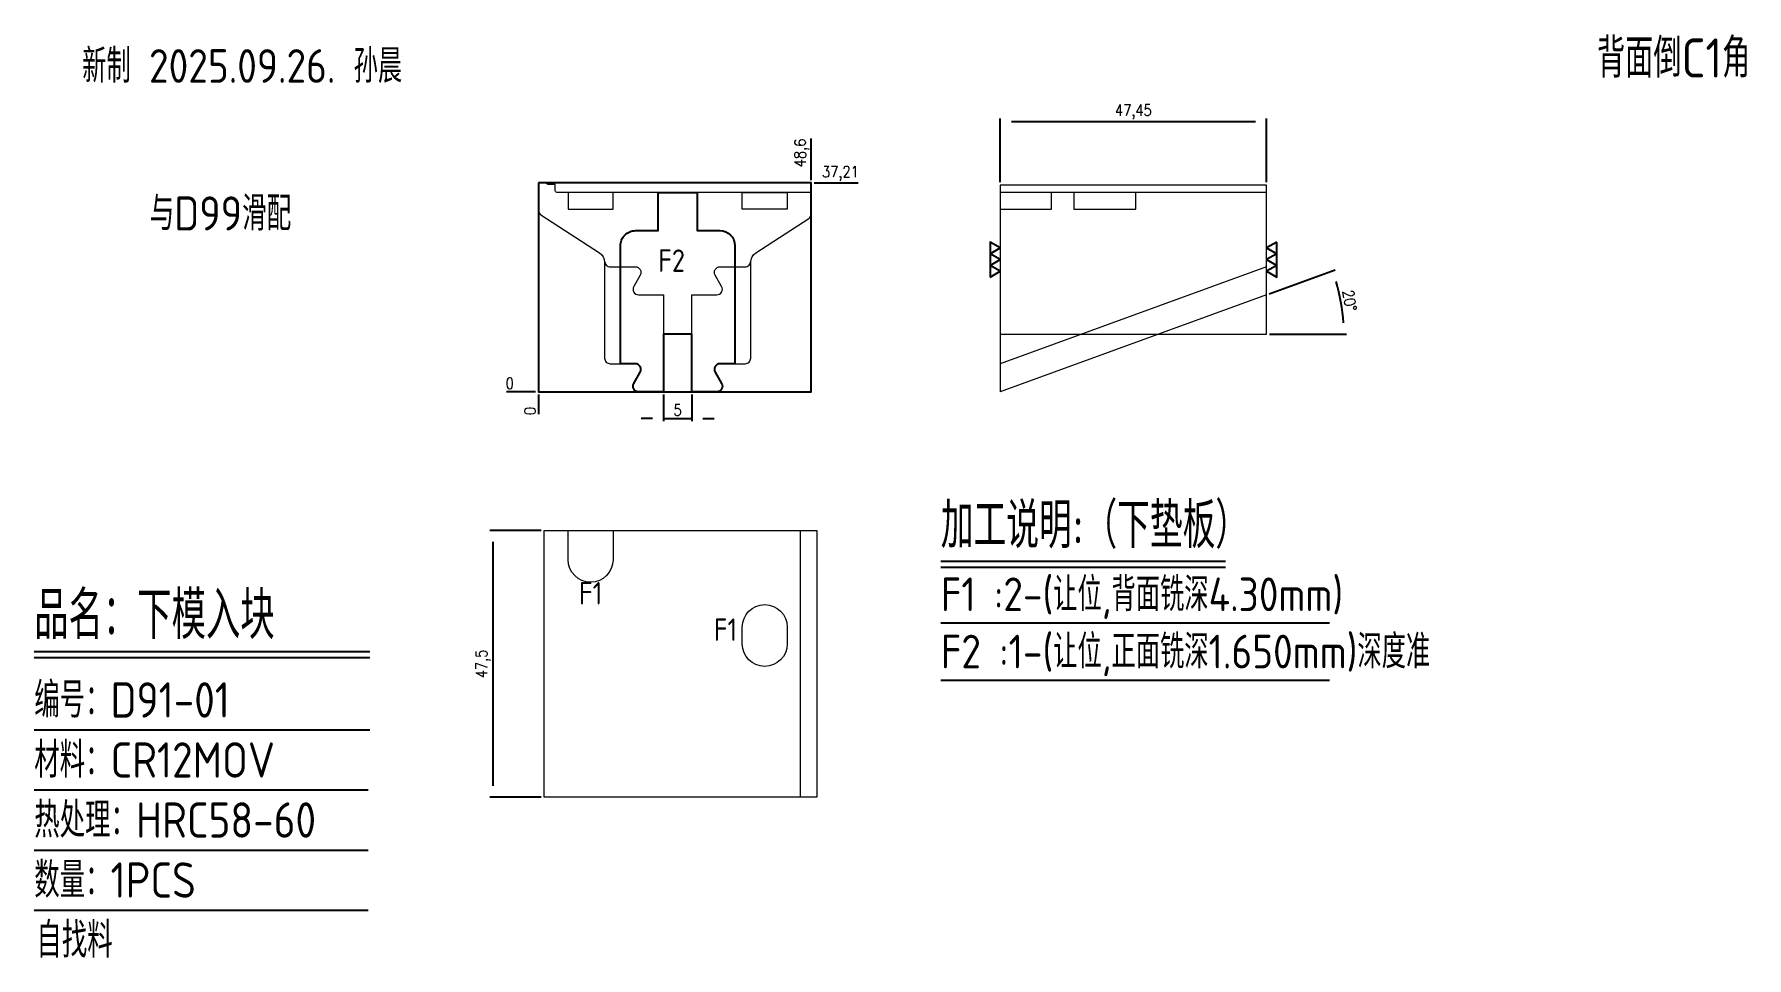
# Model space of a CAD drawing. Header units: millimetres. Extents: x 118910 to 119215, y -2648 to -2484.
import ezdxf
from ezdxf.enums import TextEntityAlignment as Align

# ---------------------------------------------------------------- set-up
doc = ezdxf.new("R2010")
doc.units = ezdxf.units.MM
doc.linetypes.add('HIDDEN', pattern=[0])
for name, color, linetype in [('DIM', 4, 'Continuous'), ('LB_P', 2, 'Continuous'), ('PRESS', 3, 'Continuous'), ('TEXT', 4, 'Continuous')]:
    doc.layers.add(name, color=color, linetype=linetype)
doc.styles.add('gbenor', font='gbenor.shx', dxfattribs={"bigfont": 'gbcbig.shx'})
doc.styles.get("Standard").update_dxf_attribs({"font": 'txt.shx', "width": 0.85, "bigfont": 'ctxt.shx'})
doc.dimstyles.new('T-2-WX', dxfattribs={"dimtxt": 2, "dimasz": 2, "dimexe": 0.5, "dimexo": 0.5, "dimgap": 0.5, "dimtad": 1, "dimtxsty": 'Standard', "dimblk": 'OPEN30', "dimcen": 0, "dimazin": 3, "dimtfac": 1, "dimtmove": 0, "dimatfit": 3, "dimldrblk": 'OPEN30', "dimlwd": -1, "dimlwe": -1})

# ---------------------------------------------------------------- blocks, each defined once
blk = doc.blocks.new('*D7579')
at = {"layer": 'Defpoints', "color": 0}
for p in [(119129.66, -2499.27), (119082.21, -2510.62), (119129.66, -2510.62)]:
    blk.add_point(p, dxfattribs=at)
at = {"layer": 'DIM', "color": 0, "linetype": 'Continuous'}
for p, q in [((119082.21, -2510.12), (119082.21, -2498.77)), ((119084.21, -2499.27), (119127.66, -2499.27)), ((119129.66, -2510.12), (119129.66, -2498.77))]:
    blk.add_line(p, q, dxfattribs=at)
at = {"layer": 'DIM', "color": 0, "insert": (119105.94, -2497.58), "char_height": 2, "attachment_point": 5}
blk.add_mtext('47,45', dxfattribs=at)
blk = doc.blocks.new('_Open30')
blk = doc.blocks.new('*D7580')
at = {"layer": 'Defpoints', "color": 0}
for p in [(119129.66, -2530.17), (119143.18, -2533.34), (119082.21, -2537.17), (119129.66, -2537.17), (119082.21, -2547.44)]:
    blk.add_point(p, dxfattribs=at)
at = {"layer": 'DIM', "color": 0, "linetype": 'Continuous'}
for p, q in [((119130.13, -2530), (119141.89, -2525.72)), ((119130.16, -2537.17), (119143.91, -2537.17))]:
    blk.add_line(p, q, dxfattribs=at)
blk.add_arc((119110.43, -2537.17), 32.98, 3.4756, 16.5244, dxfattribs=at)
at = {"layer": 'DIM', "color": 0, "insert": (119144.43, -2531.18), "char_height": 2, "attachment_point": 5, "rotation": 280}
blk.add_mtext('20%%d', dxfattribs=at)
blk = doc.blocks.new('*D7581')
at = {"layer": 'Defpoints', "color": 0}
for p in [(119000.99, -2572.16), (118991.85, -2619.66), (119000.99, -2619.66)]:
    blk.add_point(p, dxfattribs=at)
at = {"layer": 'DIM', "color": 0, "linetype": 'Continuous'}
for p, q in [((119000.49, -2572.16), (118991.35, -2572.16)), ((118991.85, -2574.16), (118991.85, -2617.66)), ((119000.49, -2619.66), (118991.35, -2619.66))]:
    blk.add_line(p, q, dxfattribs=at)
at = {"layer": 'DIM', "color": 0, "insert": (118990.16, -2595.91), "char_height": 2, "attachment_point": 5, "rotation": 90}
blk.add_mtext('47,5', dxfattribs=at)
blk = doc.blocks.new('*D7582')
at = {"layer": 'Defpoints', "color": 0}
for p in [(119022.29, -2547.44), (119027.29, -2547.44), (119027.29, -2552.2)]:
    blk.add_point(p, dxfattribs=at)
at = {"layer": 'DIM', "color": 0, "linetype": 'Continuous'}
for p, q in [((119022.29, -2547.94), (119022.29, -2552.7)), ((119027.29, -2547.94), (119027.29, -2552.7)), ((119020.29, -2552.2), (119018.29, -2552.2)), ((119022.29, -2552.2), (119027.29, -2552.2)), ((119029.29, -2552.2), (119031.29, -2552.2))]:
    blk.add_line(p, q, dxfattribs=at)
at = {"layer": 'DIM', "color": 0, "insert": (119024.79, -2550.7), "char_height": 2, "attachment_point": 5}
blk.add_mtext('5', dxfattribs=at)
blk = doc.blocks.new('*D7583')
at = {"layer": 'Defpoints', "color": 0}
for p in [(118999.99, -2547.44), (118999.99, -2547.44), (118999.99, -2549.81)]:
    blk.add_point(p, dxfattribs=at)
at = {"layer": 'DIM', "color": 0}
blk.add_line((118999.99, -2547.94), (118999.99, -2551.44), dxfattribs=at)
at = {"layer": 'DIM', "color": 0, "insert": (118998.49, -2550.88), "char_height": 2, "attachment_point": 5, "rotation": 90}
blk.add_mtext('0', dxfattribs=at)
blk = doc.blocks.new('*D7584')
at = {"layer": 'Defpoints', "color": 0}
for p in [(118995.96, -2547.44), (118999.99, -2547.44), (118999.99, -2547.44)]:
    blk.add_point(p, dxfattribs=at)
at = {"layer": 'DIM', "color": 0}
blk.add_line((118999.49, -2547.44), (118994.32, -2547.44), dxfattribs=at)
at = {"layer": 'DIM', "color": 0, "insert": (118994.89, -2545.94), "char_height": 2, "attachment_point": 5}
blk.add_mtext('0', dxfattribs=at)
blk = doc.blocks.new('*D7585')
at = {"layer": 'Defpoints', "color": 0}
for p in [(119048.59, -2510.23), (119050.12, -2510.23), (118999.99, -2547.44)]:
    blk.add_point(p, dxfattribs=at)
at = {"layer": 'DIM', "color": 0}
blk.add_line((119049.09, -2510.23), (119056.93, -2510.23), dxfattribs=at)
at = {"layer": 'DIM', "color": 0, "insert": (119053.77, -2508.54), "char_height": 2, "attachment_point": 5}
blk.add_mtext('37,21', dxfattribs=at)
blk = doc.blocks.new('*D7586')
at = {"layer": 'Defpoints', "color": 0}
for p in [(119048.59, -2507.99), (119048.59, -2510.23), (118999.99, -2547.44)]:
    blk.add_point(p, dxfattribs=at)
at = {"layer": 'DIM', "color": 0}
blk.add_line((119048.59, -2509.73), (119048.59, -2502.31), dxfattribs=at)
at = {"layer": 'DIM', "color": 0, "insert": (119046.9, -2504.9), "char_height": 2, "attachment_point": 5, "rotation": 90}
blk.add_mtext('48,6', dxfattribs=at)

msp = doc.modelspace()

# ---------------------------------------------------------------- linework, layer by layer
at = {"layer": 'DIM', "color": 4, "linetype": 'Continuous', "lineweight": 25}
for p, q in [((118910.215, -2593.69), (118969.952, -2593.69)), ((118910.215, -2594.791), (118969.952, -2594.791)), ((118910.215, -2607.687), (118969.952, -2607.687)), ((118910.215, -2618.382), (118969.692, -2618.382)), ((118910.215, -2629.077), (118969.692, -2629.077)), ((118910.215, -2639.772), (118969.692, -2639.772))]:
    msp.add_line(p, q, dxfattribs=at)
at = {"layer": 'LB_P', "linetype": 'HIDDEN', "lineweight": 15}
msp.add_line((119129.663, -2511.923), (119082.213, -2511.923), dxfattribs=at)
at = {"layer": 'LB_P', "lineweight": 15}
for p, q in [((119129.663, -2525.173), (119082.213, -2542.443)), ((119129.663, -2530.173), (119082.213, -2547.443)), ((119082.213, -2537.173), (119082.213, -2547.443)), ((119046.591, -2572.163), (119046.591, -2619.663))]:
    msp.add_line(p, q, dxfattribs=at)
at = {"layer": 'LB_P', "linetype": 'Continuous', "lineweight": 15}
msp.add_lwpolyline([(119001.711, -2510.531), (119001.191, -2510.231), (118999.991, -2510.231), (118999.991, -2510.531), (118999.991, -2515.083, 0.2539676), (119000.447, -2515.921), (119010.881, -2522.697, -0.2539676), (119011.791, -2524.375), (119011.791, -2541.443, 0.4142136), (119012.791, -2542.443), (119017.259, -2542.443, -0.5773503), (119018.125, -2543.943), (119016.971, -2545.943, 0.5773503), (119017.837, -2547.443), (119022.291, -2547.443), (119022.291, -2537.173), (119027.291, -2537.173), (119027.291, -2547.443), (119031.746, -2547.443, 0.5773503), (119032.612, -2545.943), (119031.457, -2543.943, -0.5773503), (119032.323, -2542.443), (119036.791, -2542.443, 0.4142136), (119037.791, -2541.443), (119037.791, -2524.375, -0.2539676), (119038.702, -2522.697), (119048.136, -2516.571, 0.2539676), (119048.591, -2515.732), (119048.591, -2511.921), (119003.291, -2511.921, -0.4142136), (119002.991, -2511.621), (119002.991, -2510.531)], format="xyb", close=True, dxfattribs=at)
at = {"layer": 'LB_P', "linetype": 'HIDDEN', "lineweight": 15}
for points in [[(119005.291, -2514.921), (119013.291, -2514.921), (119013.291, -2511.921), (119005.291, -2511.921)], [(119044.291, -2514.921), (119036.291, -2514.921), (119036.291, -2511.921), (119044.291, -2511.921)]]:
    msp.add_lwpolyline(points, close=True, dxfattribs=at)
at = {"layer": 'LB_P', "color": 94, "linetype": 'Continuous'}
msp.add_lwpolyline([(119034.993, -2542.443), (119032.323, -2542.443, 0.5773503), (119031.457, -2543.943), (119032.612, -2545.943, -0.5773503), (119031.746, -2547.443), (119027.291, -2547.443), (119027.291, -2537.173), (119022.291, -2537.173), (119022.291, -2547.443), (119017.837, -2547.443, -0.5773503), (119016.971, -2545.943), (119018.125, -2543.943, 0.5773503), (119017.259, -2542.443), (119014.593, -2542.443), (119014.593, -2521.434, -0.4142136), (119017.293, -2518.734), (119021.339, -2518.734), (119021.339, -2511.921), (119028.247, -2511.921), (119028.247, -2518.734), (119032.293, -2518.734, -0.4142135), (119034.993, -2521.434)], format="xyb", close=True, dxfattribs=at)
at = {"layer": 'LB_P', "color": 2, "linetype": 'Continuous', "lineweight": 15}
msp.add_lwpolyline([(119082.213, -2537.173), (119129.663, -2537.173), (119129.663, -2510.623), (119082.213, -2510.623)], close=True, dxfattribs=at)
at = {"layer": 'LB_P', "linetype": 'HIDDEN', "lineweight": 15, "elevation": 0}
for points in [[(119082.213, -2514.923), (119091.363, -2514.923), (119091.363, -2511.923), (119082.213, -2511.923)], [(119095.363, -2514.923), (119106.363, -2514.923), (119106.363, -2511.923), (119095.363, -2511.923)]]:
    msp.add_lwpolyline(points, close=True, dxfattribs=at)
at = {"layer": 'LB_P', "color": 4, "linetype": 'Continuous'}
for points in [[(119080.413, -2527.016), (119082.213, -2525.976), (119080.413, -2524.937), (119082.213, -2523.898), (119080.413, -2522.859), (119082.213, -2521.819), (119080.413, -2520.78), (119080.413, -2527.016)], [(119131.463, -2520.78), (119129.663, -2521.819), (119131.463, -2522.859), (119129.663, -2523.898), (119131.463, -2524.937), (119129.663, -2525.976), (119131.463, -2527.016), (119131.463, -2520.78)]]:
    msp.add_lwpolyline(points, close=True, dxfattribs=at)
at = {"layer": 'LB_P', "linetype": 'HIDDEN', "lineweight": 15}
msp.add_lwpolyline([(119011.791, -2524.173, 0.4142136), (119012.791, -2525.173), (119017.259, -2525.173, -0.5773503), (119018.125, -2526.673), (119016.971, -2528.673, 0.5773503), (119017.837, -2530.173), (119022.291, -2530.173), (119022.291, -2537.173), (119027.291, -2537.173), (119027.291, -2530.173), (119031.746, -2530.173, 0.5773503), (119032.612, -2528.673), (119031.457, -2526.673, -0.5773503), (119032.323, -2525.173), (119036.791, -2525.173, 0.4142136), (119037.791, -2524.173)], format="xyb", dxfattribs=at)
at = {"layer": 'LB_P', "color": 2, "lineweight": 15}
msp.add_lwpolyline([(119000.991, -2572.163), (119049.591, -2572.163), (119049.591, -2619.663), (119000.991, -2619.663)], close=True, dxfattribs=at)
at = {"layer": 'LB_P', "color": 94, "linetype": 'HIDDEN', "lineweight": 15}
for points in [[(119013.291, -2572.163), (119013.291, -2577.363, -1), (119005.291, -2577.363), (119005.291, -2572.163)], [(119036.291, -2589.363, -1), (119044.291, -2589.363), (119044.291, -2592.363, -1), (119036.291, -2592.363)]]:
    msp.add_lwpolyline(points, format="xyb", close=True, dxfattribs=at)
at = {"layer": 'PRESS', "color": 8, "linetype": 'HIDDEN'}
msp.add_lwpolyline([(118999.991, -2510.231), (118999.991, -2547.443), (119048.591, -2547.443), (119048.591, -2510.231)], close=True, dxfattribs=at)
at = {"layer": 'TEXT', "color": 3, "linetype": 'Continuous'}
for p, q in [((119071.644, -2577.609), (119122.332, -2577.609)), ((119071.644, -2578.659), (119122.332, -2578.659)), ((119071.644, -2588.619), (119140.848, -2588.619)), ((119071.644, -2598.819), (119140.848, -2598.819))]:
    msp.add_line(p, q, dxfattribs=at)

# ---------------------------------------------------------------- texts
at = {"layer": 'DIM', "color": 3, "linetype": 'Continuous', "lineweight": 25, "style": 'gbenor'}
for s, height, p in [('品名：下模入块', 8.493, (118910.215, -2591.488)), ('编号：D91-01', 6.2911, (118910.215, -2605.486)), ('材料：CR12MOV', 6.2911, (118910.215, -2616.18)), ('热处理：HRC58-60', 6.29108, (118910.215, -2626.875)), ('数量：1PCS', 6.2911, (118910.215, -2637.57)), ('自找料', 6.2911, (118910.598, -2648.265))]:
    msp.add_text(s, height=height, dxfattribs=at).set_placement(p)
at = {"layer": 'PRESS', "color": 6, "style": 'gbenor'}
msp.add_text('新制 2025.09.26. 孙晨', height=6, dxfattribs=at).set_placement((118947.243, -2489.086), align=Align.MIDDLE)
at = {"layer": 'TEXT', "color": 4, "lineweight": 18, "style": 'gbenor'}
msp.add_text('背面倒C1角', height=6.9635, dxfattribs=at).set_placement((119188.51, -2491.455))
at = {"layer": 'TEXT', "color": 4, "style": 'gbenor'}
msp.add_text('与D99滑配', height=6.075, dxfattribs=at).set_placement((118930.768, -2518.706))
at = {"layer": 'TEXT', "color": 4, "linetype": 'Continuous', "style": 'gbenor'}
for s, p in [('F2 ', (119024.792, -2524.078)), ('F1 ', (119010.377, -2583.33)), ('F1 ', (119034.383, -2589.821))]:
    msp.add_text(s, height=4, dxfattribs=at).set_placement(p, align=Align.MIDDLE_CENTER)
for s, height, p in [('加工说明:（下垫板）', 8.1, (119071.644, -2575.299)), ('F1 :2-(让位,背面铣深4.30mm)', 6, (119071.644, -2586.519))]:
    msp.add_text(s, height=height, dxfattribs=at).set_placement(p)
at = {"layer": 'TEXT', "color": 2, "linetype": 'Continuous', "style": 'gbenor'}
msp.add_text('F2 :1-(让位,正面铣深1.650mm)深度准', height=6, dxfattribs=at).set_placement((119071.644, -2596.719))

# ---------------------------------------------------------------- dimensions: what is measured, and where the dimension line sits
at = {"layer": 'DIM', "color": 4, "linetype": 'Continuous'}
dim = msp.add_linear_dim(base=(119129.663, -2499.272), p1=(119082.213, -2510.623), p2=(119129.663, -2510.623), dimstyle='T-2-WX', dxfattribs=at)
dim.commit()
dim.dimension.update_dxf_attribs({"geometry": '*D7579', "text_midpoint": (119105.938, -2497.581)})
at = {"layer": 'DIM'}
for feature_location, offset, dtype, origin, picture, middle in [((119048.591, -2510.231), (0, 2.236), 1, (118999.991, -2547.443), '*D7586', (119046.901, -2504.904)), ((119048.591, -2510.231), (1.525, 0), 0, (118999.991, -2547.443), '*D7585', (119053.773, -2508.54)), ((118999.991411095, -2547.443302379), (-4.034840041, 0), 0, (118999.991411095, -2547.443302379), '*D7584', (118994.889904387, -2545.943302379)), ((118999.991411095, -2547.443302379), (0, -2.366228272), 1, (118999.991411095, -2547.443302379), '*D7583', (118998.491411095, -2550.876197317))]:
    dim = msp.add_ordinate_dim(feature_location=feature_location, offset=offset, dtype=dtype, origin=origin, dimstyle='T-2-WX', dxfattribs=at)
    dim.commit()
    dim.dimension.update_dxf_attribs({"geometry": picture, "text_midpoint": middle})
at = {"layer": 'DIM', "color": 4, "linetype": 'Continuous'}
dim = msp.add_angular_dim_2l(base=(119143.183, -2533.345), line1=((119082.213, -2537.173), (119129.663, -2537.173)), line2=((119129.663, -2530.173), (119082.213, -2547.443)), dimstyle='T-2-WX', dxfattribs=at)
dim.commit()
dim.dimension.update_dxf_attribs({"geometry": '*D7580', "text_midpoint": (119144.429, -2531.178)})
at = {"layer": 'DIM', "color": 94, "linetype": 'Continuous'}
dim = msp.add_linear_dim(base=(119027.291, -2552.195), p1=(119022.291, -2547.443), p2=(119027.291, -2547.443), dimstyle='T-2-WX', dxfattribs=at)
dim.commit()
dim.dimension.update_dxf_attribs({"geometry": '*D7582', "text_midpoint": (119024.791, -2550.695)})
at = {"layer": 'DIM', "color": 4, "linetype": 'Continuous'}
dim = msp.add_linear_dim(base=(118991.85, -2619.663), p1=(119000.991, -2572.163), p2=(119000.991, -2619.663), angle=90, dimstyle='T-2-WX', dxfattribs=at)
dim.commit()
dim.dimension.update_dxf_attribs({"geometry": '*D7581', "text_midpoint": (118990.159, -2595.913)})

doc.saveas('drawing.dxf')
